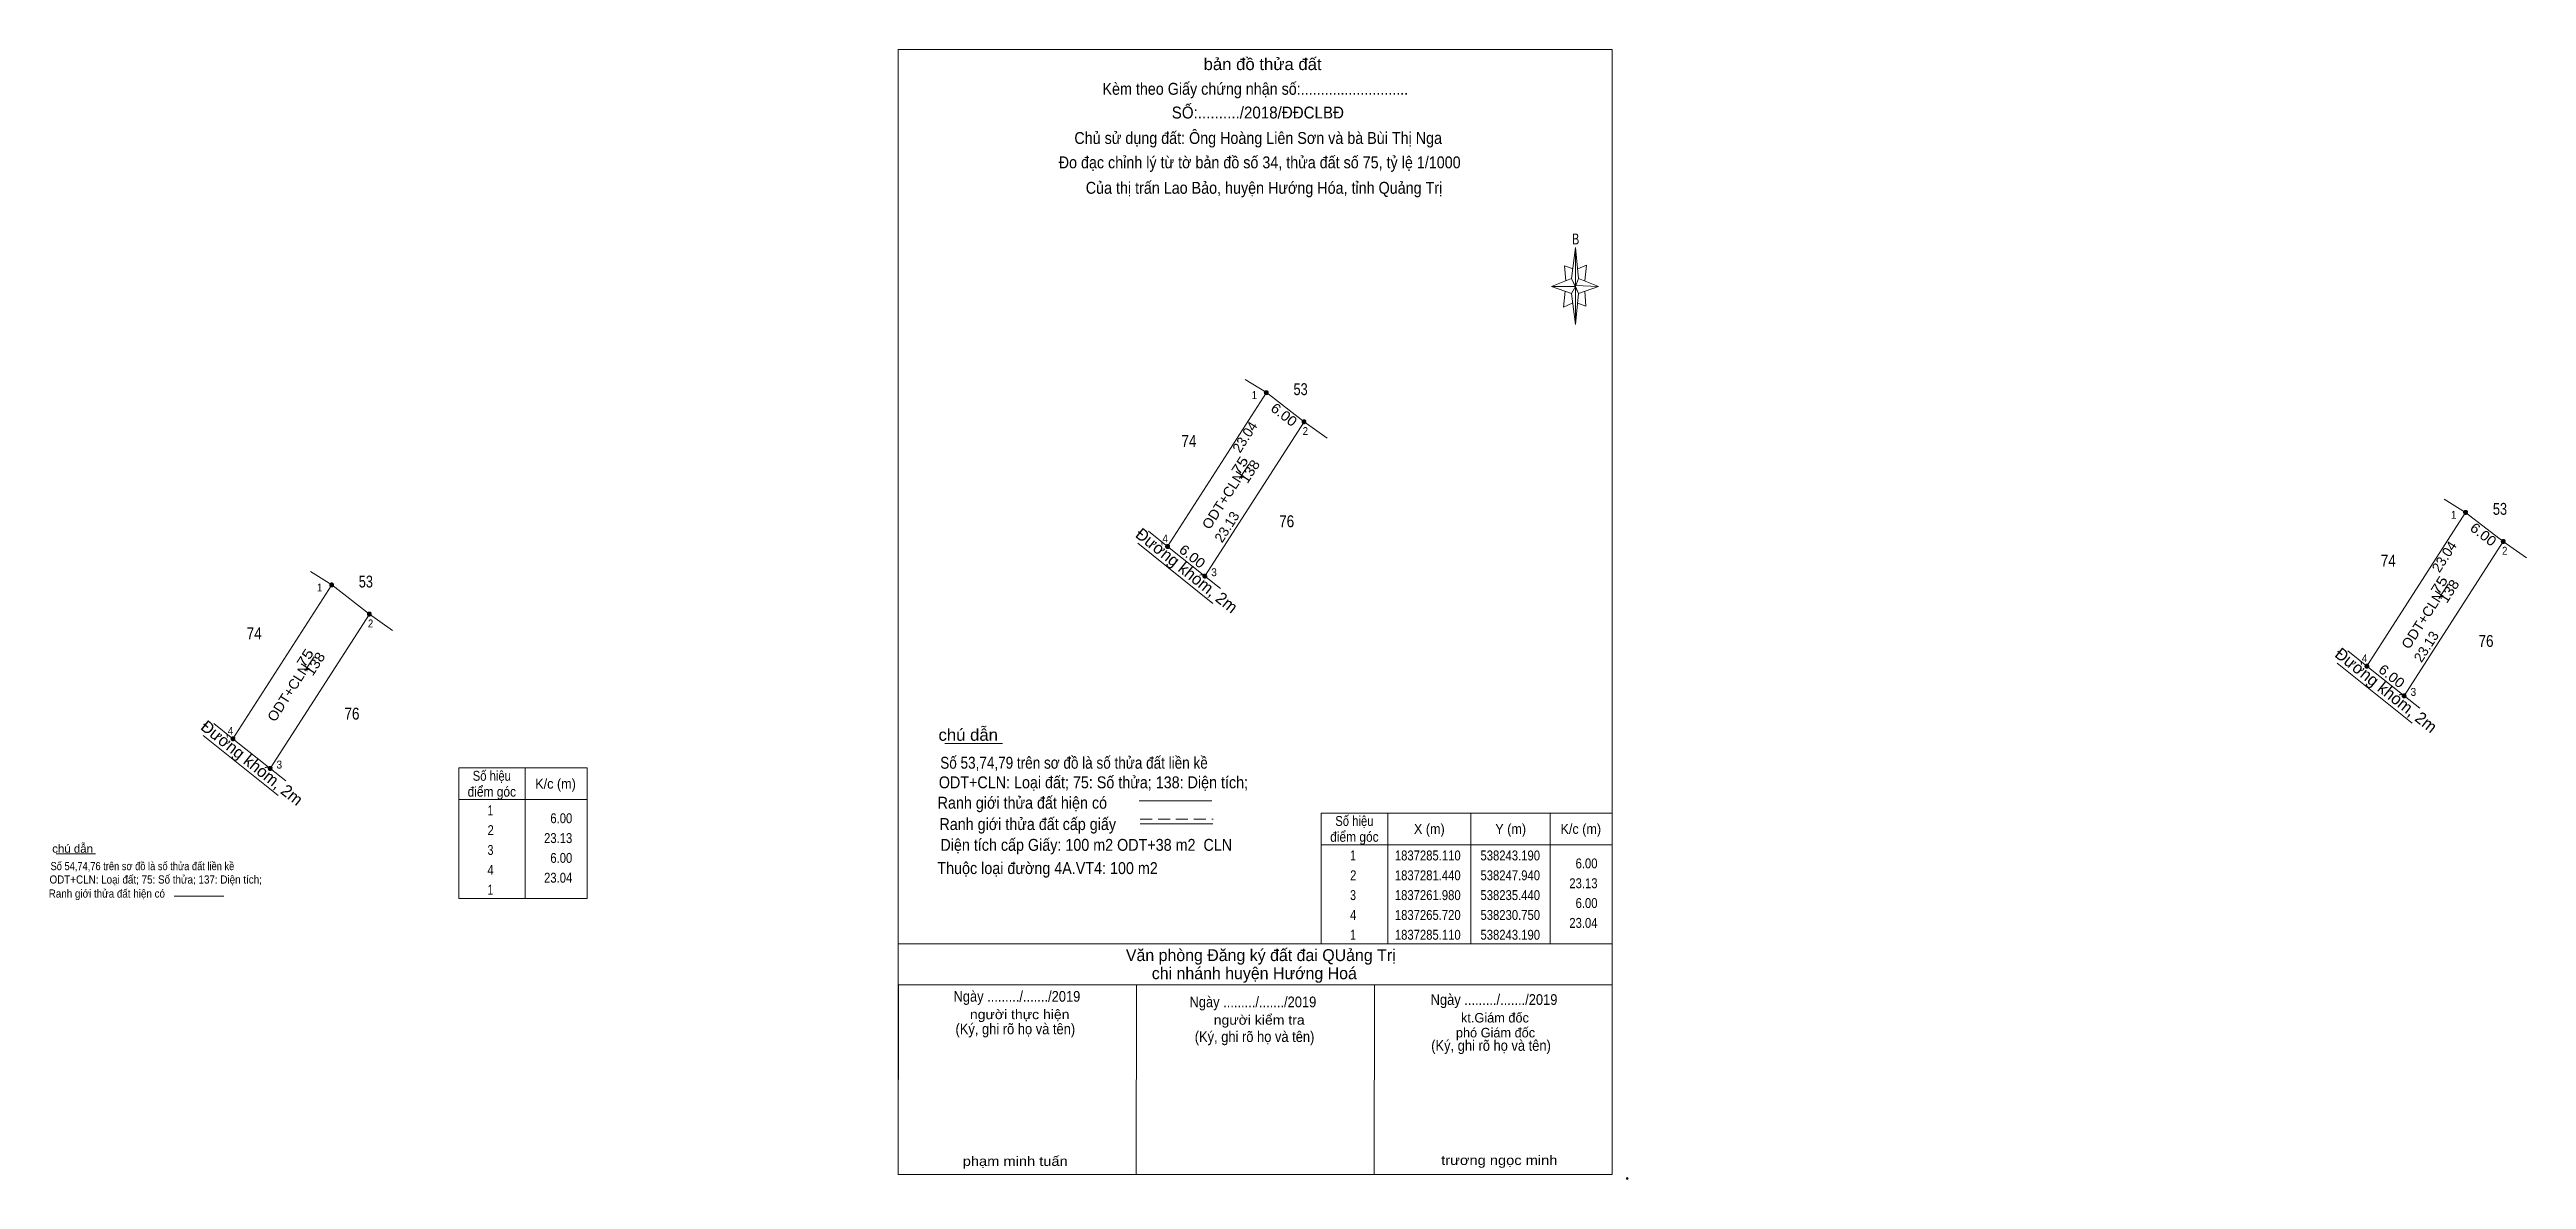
# Model space of a CAD drawing. Header units: metres. Extents: x 537939 to 538251, y 1837201 to 1837343.
import ezdxf
from ezdxf.enums import TextEntityAlignment as Align

# ---------------------------------------------------------------- set-up
doc = ezdxf.new("R2010")
doc.units = ezdxf.units.M
doc.header["$LTSCALE"] = 0.5
doc.header["$PDMODE"] = 32
doc.header["$PDSIZE"] = 0.25
doc.linetypes.add('MEDIUM_DASHED', pattern=[4.5, 3, -1.5])
for name, color, linetype, lineweight in [('10', 7, 'Continuous', 13), ('13', 7, 'Continuous', 13), ('17', 7, 'Continuous', 13), ('22', 7, 'Continuous', 13), ('5', 7, 'Continuous', 13), ('6', 7, 'Continuous', 13), ('63', 7, 'MEDIUM_DASHED', 13)]:
    doc.layers.add(name, color=color, linetype=linetype, lineweight=lineweight)
doc.layers.add('8', color=7, linetype='Continuous')

msp = doc.modelspace()

# ---------------------------------------------------------------- hatches: boundary and pattern name
at = {"layer": '63'}
for points in [[(538092.2472, 1837300.2011, 1), (538091.7472, 1837300.2011, 1)], [(538096.9972, 1837296.5311, 1), (538096.4972, 1837296.5311, 1)], [(538243.44, 1837285.11, 1), (538242.94, 1837285.11, 1)], [(538248.19, 1837281.44, 1), (538247.69, 1837281.44, 1)], [(538079.8072, 1837280.8111, 1), (538079.3072, 1837280.8111, 1)], [(537974.4172, 1837275.9641, 1), (537973.9172, 1837275.9641, 1)], [(538084.4972, 1837277.0711, 1), (538083.9972, 1837277.0711, 1)], [(537979.1672, 1837272.2941, 1), (537978.6672, 1837272.2941, 1)], [(538231, 1837265.72, 1), (538230.5, 1837265.72, 1)], [(538235.69, 1837261.98, 1), (538235.19, 1837261.98, 1)], [(537961.9772, 1837256.5741, 1), (537961.4772, 1837256.5741, 1)], [(537966.6672, 1837252.8341, 1), (537966.1672, 1837252.8341, 1)]]:
    msp.add_hatch(color=256, dxfattribs=at).paths.add_polyline_path(points)

# ---------------------------------------------------------------- linework, layer by layer
at = {"layer": '10'}
for p, q in [((538089.31, 1837301.88), (538092, 1837300.2)), ((538079.56, 1837280.81), (538092, 1837300.2)), ((538092, 1837300.2), (538096.75, 1837296.53)), ((538096.75, 1837296.53), (538084.25, 1837277.07)), ((538096.75, 1837296.53), (538099.67, 1837294.46)), ((538230.75, 1837265.72), (538243.19, 1837285.11)), ((538240.5, 1837286.79), (538243.19, 1837285.11)), ((538243.19, 1837285.11), (538247.94, 1837281.44)), ((538247.94, 1837281.44), (538235.44, 1837261.98)), ((538247.94, 1837281.44), (538250.86, 1837279.37)), ((537961.73, 1837256.58), (537974.17, 1837275.97)), ((537971.48, 1837277.65), (537974.17, 1837275.97)), ((537974.17, 1837275.97), (537978.92, 1837272.3)), ((537978.92, 1837272.3), (537966.42, 1837252.84)), ((537978.92, 1837272.3), (537981.84, 1837270.23)), ((537998.58, 1837252.92), (537998.58, 1837236.42))]:
    msp.add_line(p, q, dxfattribs=at)
at = {"layer": '13'}
for p, q in [((538089.78, 1837291.15), (538088.61, 1837289.36)), ((538240.97, 1837276.06), (538239.8, 1837274.27)), ((537971.95, 1837266.92), (537970.78, 1837265.13))]:
    msp.add_line(p, q, dxfattribs=at)
at = {"layer": '17'}
for p, q in [((538051.48, 1837255.99), (538058.72, 1837255.99)), ((537939.43, 1837242.09), (537944.4, 1837242.09)), ((538045.6, 1837201.65), (538045.62, 1837225.57)), ((538075.6, 1837201.63), (538075.62, 1837225.54)), ((538105.6, 1837201.61), (538105.62, 1837225.51))]:
    msp.add_line(p, q, dxfattribs=at)
at = {"layer": '22'}
for p, q in [((538079.56, 1837280.81), (538077.15, 1837282.73)), ((538075.8, 1837281.21), (538085.26, 1837273.64)), ((538079.56, 1837280.81), (538084.25, 1837277.07)), ((538084.25, 1837277.07), (538086.23, 1837275.5)), ((538226.99, 1837266.12), (538236.45, 1837258.55)), ((538230.75, 1837265.72), (538228.34, 1837267.64)), ((538230.75, 1837265.72), (538235.44, 1837261.98)), ((538235.44, 1837261.98), (538237.42, 1837260.41)), ((537957.97, 1837256.98), (537967.43, 1837249.41)), ((537961.73, 1837256.58), (537959.32, 1837258.5)), ((537961.73, 1837256.58), (537966.42, 1837252.84)), ((537966.42, 1837252.84), (537968.4, 1837251.27))]:
    msp.add_line(p, q, dxfattribs=at)
at = {"layer": '5'}
for p, q in [((538130.47, 1837314.59), (538130.97, 1837318.49)), ((538130.47, 1837312.69), (538127.97, 1837313.59)), ((538131.37, 1837314.59), (538133.87, 1837313.59)), ((538132.17, 1837312.99), (538132.27, 1837311.09)), ((538131.37, 1837312.69), (538130.97, 1837308.79)), ((538132.27, 1837311.09), (538131.27, 1837311.49))]:
    msp.add_line(p, q, dxfattribs=at)
for points in [[(538045.6, 1837343.45), (538135.6, 1837343.45), (538135.6, 1837201.65), (538045.6, 1837201.65)], [(538130.97, 1837318.49), (538131.37, 1837314.59), (538130.97, 1837313.59)], [(538130.97, 1837313.59), (538127.97, 1837313.59), (538130.47, 1837314.59), (538131.37, 1837312.69), (538133.87, 1837313.59), (538130.97, 1837313.69)], [(538130.97, 1837313.59), (538130.97, 1837308.79), (538130.47, 1837312.69)]]:
    msp.add_lwpolyline(points, close=True, dxfattribs=at)
for points in [[(538130.67, 1837315.79), (538129.57, 1837316.19), (538129.77, 1837314.29)], [(538131.27, 1837315.79), (538132.37, 1837316.29), (538132.17, 1837314.29)], [(538130.97, 1837313.59), (538130.47, 1837314.59), (538127.97, 1837313.59)], [(538129.67, 1837312.99), (538129.47, 1837310.99), (538130.57, 1837311.49)], [(538130.97, 1837313.59), (538131.37, 1837312.69), (538133.87, 1837313.59)]]:
    msp.add_lwpolyline(points, dxfattribs=at)
at = {"layer": '6'}
for p, q in [((538075.97, 1837248.76), (538085.11, 1837248.76)), ((538076.11, 1837245.84), (538085.25, 1837245.84)), ((537954.3, 1837236.73), (537960.57, 1837236.73)), ((538045.6, 1837230.71), (538135.6, 1837230.71)), ((538045.6, 1837230.71), (538135.6, 1837230.71)), ((538045.6, 1837225.55), (538135.6, 1837225.55))]:
    msp.add_line(p, q, dxfattribs=at)
at = {"layer": '6', "linetype": 'MEDIUM_DASHED'}
msp.add_line((538076.11, 1837246.46), (538085.31, 1837246.46), dxfattribs=at)
at = {"layer": '6'}
msp.add_point((538137.5, 1837201.15), dxfattribs=at)
at = {"layer": '63', "linetype": 'Continuous'}
for p, q in [((538107.3, 1837247.21), (538107.3, 1837230.71)), ((538117.8, 1837247.21), (538117.8, 1837230.71)), ((538127.8, 1837247.21), (538127.8, 1837230.71)), ((538098.9, 1837243.21), (538135.6, 1837243.21))]:
    msp.add_line(p, q, dxfattribs=at)
for points in [[(537998.58, 1837236.42), (537990.18, 1837236.42), (537990.18, 1837252.92), (537998.58, 1837252.92)], [(537998.58, 1837252.92), (538006.38, 1837252.92), (538006.38, 1837236.42), (537998.58, 1837236.42)], [(537990.18, 1837248.92), (537998.58, 1837248.92), (538006.38, 1837248.92)]]:
    msp.add_lwpolyline(points, dxfattribs=at)
msp.add_lwpolyline([(538098.9, 1837247.21), (538135.6, 1837247.21), (538135.6, 1837230.71), (538098.9, 1837230.71)], close=True, dxfattribs=at)
at = {"layer": '63'}
for centre in [(538091.9972, 1837300.2011), (538096.7472, 1837296.5311), (538243.19, 1837285.11), (538247.94, 1837281.44), (538079.5572, 1837280.8111), (537974.1672, 1837275.9641), (538084.2472, 1837277.0711), (537978.9172, 1837272.2941), (538230.75, 1837265.72), (538235.44, 1837261.98), (537961.7272, 1837256.5741), (537966.4172, 1837252.8341)]:
    msp.add_circle(centre, 0.25, dxfattribs=at)

# ---------------------------------------------------------------- texts
at = {"layer": '13'}
for s, width, p in [('75', 1.25, (538089.1909, 1837290.6822)), ('138', 1.1, (538090.4425, 1837289.9272)), ('ODT+CLN', 1.05, (538087.0943, 1837286.3172)), ('75', 1.25, (538240.3941, 1837275.5972)), ('138', 1.1, (538241.6425, 1837274.8372)), ('ODT+CLN', 1.05, (538238.2975, 1837271.2322)), ('ODT+CLN', 1.05, (537969.2543, 1837262.0672)), ('75', 1.25, (537971.3509, 1837266.4322)), ('138', 1.1, (537972.6025, 1837265.6772))]:
    msp.add_text(s, height=1.25, rotation=57.286, dxfattribs=dict(at, width=width)).set_placement(p, align=Align.CENTER)
at = {"layer": '5'}
for s, height, width, p in [('bản đồ thửa đất', 1.5, 1.05, (538091.53, 1837340.86)), ('Kèm theo Giấy chứng nhận số:...........................', 1.5, 0.9, (538090.61, 1837337.75)), ('SỐ:........../2018/ĐĐCLBĐ', 1.5, 0.95, (538090.93, 1837334.76)), ('Chủ sử dụng đất: Ông Hoàng Liên Sơn và bà Bùi Thị Nga', 1.5, 0.9, (538090.975, 1837331.55)), ('Đo đạc chỉnh lý từ tờ bản đồ số 34, thửa đất số 75, tỷ lệ 1/1000 ', 1.5, 0.9, (538091.41, 1837328.48)), ('Của thị trấn Lao Bảo, huyện Hướng Hóa, tỉnh Quảng Trị', 1.5, 0.9, (538091.705, 1837325.27)), ('B', 1.378, 0.75, (538130.99, 1837318.88))]:
    msp.add_text(s, height=height, dxfattribs=dict(at, width=width)).set_placement(p, align=Align.CENTER)
at = {"layer": '6'}
for s, height, width, p in [('chú dẫn', 1.5, 1.05, (538050.67, 1837256.32)), ('Số 53,74,79 trên sơ đồ là số thửa đất liền kề', 1.5, 0.85, (538050.89, 1837252.8)), ('ODT+CLN: Loại đất; 75: Số thửa; 138: Diện tích;', 1.5, 0.9, (538050.71, 1837250.33)), ('Ranh giới thửa đất hiện có ', 1.5, 0.9, (538050.56, 1837247.76)), ('Ranh giới thửa đất cấp giấy', 1.5, 0.9, (538050.79, 1837245.07)), ('Số 54,74,76 trên sơ đồ là số thửa đất liền kề', 1.03, 0.85, (537938.73, 1837240.01)), ('chú dẫn', 1.029, 1.05, (537938.94, 1837242.21)), ('Thuộc loại đường 4A.VT4: 100 m2', 1.5, 0.9, (538050.53, 1837239.52)), ('Diện tích cấp Giấy: 100 m2 ODT+38 m2  CLN', 1.5, 0.9, (538050.91, 1837242.45)), ('ODT+CLN: Loại đất; 75: Số thửa; 137: Diện tích;', 1.03, 0.9, (537938.6, 1837238.32)), ('Ranh giới thửa đất hiện có ', 1.029, 0.9, (537938.5, 1837236.55))]:
    msp.add_text(s, height=height, dxfattribs=dict(at, width=width)).set_placement(p)
for s, height, p in [(' Văn phòng Đăng ký đất đai QUảng Trị', 1.5, (538091.02, 1837228.55)), ('chi nhánh huyện Hướng Hoá', 1.5, (538090.485, 1837226.27)), ('phó Giám đốc', 1.2, (538120.89, 1837218.93)), ('kt.Giám đốc', 1.2, (538120.82, 1837220.81))]:
    msp.add_text(s, height=height, dxfattribs=at).set_placement(p, align=Align.CENTER)
for s, height, width, p in [('Ngày ........./......./2019', 1.35, 0.9, (538060.555, 1837223.43)), ('người thực hiện', 1.2, 1.1, (538060.905, 1837221.23)), ('Ngày ........./......./2019', 1.35, 0.9, (538090.305, 1837222.73)), ('Ngày ........./......./2019', 1.35, 0.9, (538120.705, 1837223.03)), ('(Ký, ghi rõ họ và tên)', 1.35, 0.9, (538060.355, 1837219.33)), ('(Ký, ghi rõ họ và tên)', 1.35, 0.9, (538090.515, 1837218.35)), ('người kiểm tra', 1.2, 1.1, (538091.1, 1837220.53)), ('(Ký, ghi rõ họ và tên)', 1.35, 0.9, (538120.325, 1837217.24)), ('phạm minh tuấn', 1.2, 1.15, (538060.345, 1837202.73)), ('trương ngọc minh', 1.2, 1.15, (538121.365, 1837202.85))]:
    msp.add_text(s, height=height, dxfattribs=dict(at, width=width)).set_placement(p, align=Align.CENTER)
at = {"layer": '63'}
for s, height, width, p in [(' 1', 1, 0.9, (538090.82, 1837299.39)), (' 2', 1, 0.9, (538097.25, 1837294.86)), (' 1', 1, 0.9, (538242.02, 1837284.3)), (' 4', 1, 0.95, (538079.61, 1837281.32)), (' 2', 1, 0.9, (538248.45, 1837279.77)), (' 1', 1, 0.9, (537972.98, 1837275.14)), (' 3', 1, 0.95, (538085.76, 1837277.07)), (' 2', 1, 0.9, (537979.41, 1837270.61)), (' 4', 1, 0.95, (538230.81, 1837266.23)), (' 3', 1, 0.95, (538236.96, 1837261.98)), (' 4', 1, 0.95, (537961.77, 1837257.07)), (' 3', 1, 0.95, (537967.92, 1837252.82)), ('23.13', 1.25, 0.85, (538004.5, 1837243.43)), ('6.00', 1.25, 0.85, (538004.5, 1837245.93)), ('6.00', 1.25, 0.85, (538004.5, 1837240.93)), ('6.00', 1.25, 0.85, (538133.75, 1837240.24)), ('23.04', 1.25, 0.85, (538004.5, 1837238.43)), ('23.13', 1.25, 0.85, (538133.75, 1837237.74)), ('6.00', 1.25, 0.85, (538133.75, 1837235.24)), ('23.04', 1.25, 0.85, (538133.75, 1837232.74))]:
    msp.add_text(s, height=height, dxfattribs=dict(at, width=width)).set_placement(p, align=Align.RIGHT)
at = {"layer": '63', "width": 1.1}
for rotation, p in [(322.309, (538093.8429, 1837296.9266)), (322.309, (538245.0429, 1837281.8366)), (321.43, (538082.2753, 1837279.0755)), (321.43, (538233.4803, 1837263.9815))]:
    msp.add_text('6.00', height=1.25, rotation=rotation, dxfattribs=at).set_placement(p, align=Align.CENTER)
at = {"layer": '63'}
for s, height, rotation, p in [('23.04', 1.25, 57.317, (538089.8249, 1837294.2725)), ('23.13', 1.25, 57.286, (538087.5569, 1837282.9422)), ('Đường khóm, 2m', 1.5, 321.333, (538081.4964, 1837277.1996)), ('23.04', 1.25, 57.317, (538241.0249, 1837279.1825)), ('23.13', 1.25, 57.286, (538238.7601, 1837267.8572)), ('Đường khóm, 2m', 1.5, 321.333, (538232.6964, 1837262.1096)), ('Đường khóm, 2m', 1.5, 321.333, (537963.6564, 1837252.9496))]:
    msp.add_text(s, height=height, rotation=rotation, dxfattribs=at).set_placement(p, align=Align.CENTER)
for s, width, p in [('điểm góc', 0.9, (537994.36, 1837249.28)), ('Số hiệu', 0.85, (537994.36, 1837251.28)), ('K/c (m)', 0.95, (538002.395, 1837250.28)), (' 1', 0.75, (537994.01, 1837246.93)), (' 2', 0.85, (537994.015, 1837244.43)), ('điểm góc', 0.9, (538103.1, 1837243.59)), ('Số hiệu', 0.85, (538103.1, 1837245.59)), ('X (m)', 0.95, (538112.55, 1837244.59)), ('Y (m)', 0.95, (538122.805, 1837244.59)), ('K/c (m)', 0.95, (538131.645, 1837244.59)), (' 3', 0.8, (537994.005, 1837241.93)), (' 1', 0.75, (538102.75, 1837241.24)), ('1837285.110', 0.85, (538112.35, 1837241.24)), ('538243.190', 0.85, (538122.75, 1837241.24)), (' 4', 0.85, (537994.01, 1837239.43)), (' 1', 0.75, (537994.01, 1837236.93)), (' 2', 0.85, (538102.755, 1837238.74)), ('1837281.440', 0.85, (538112.35, 1837238.74)), ('538247.940', 0.85, (538122.75, 1837238.74)), (' 4', 0.85, (538102.75, 1837233.74)), (' 3', 0.8, (538102.745, 1837236.24)), ('1837261.980', 0.85, (538112.35, 1837236.24)), ('1837265.720', 0.85, (538112.35, 1837233.74)), ('538235.440', 0.85, (538122.75, 1837236.24)), ('538230.750', 0.85, (538122.75, 1837233.74)), (' 1', 0.75, (538102.75, 1837231.24)), ('1837285.110', 0.85, (538112.35, 1837231.24)), ('538243.190', 0.85, (538122.75, 1837231.24))]:
    msp.add_text(s, height=1.25, dxfattribs=dict(at, width=width)).set_placement(p, align=Align.CENTER)
at = {"layer": '8'}
for s, width, p in [('53', 0.8, (538096.32, 1837299.89)), ('74', 0.85, (538082.24, 1837293.35)), ('53', 0.8, (538247.52, 1837284.8)), ('76', 0.85, (538094.565, 1837283.24)), ('74', 0.85, (538233.44, 1837278.26)), ('53', 0.8, (537978.48, 1837275.64)), ('74', 0.85, (537964.4, 1837269.1)), ('76', 0.85, (538245.765, 1837268.15)), ('76', 0.85, (537976.725, 1837258.99))]:
    msp.add_text(s, height=1.5, dxfattribs=dict(at, width=width)).set_placement(p, align=Align.CENTER)

doc.saveas('drawing.dxf')
